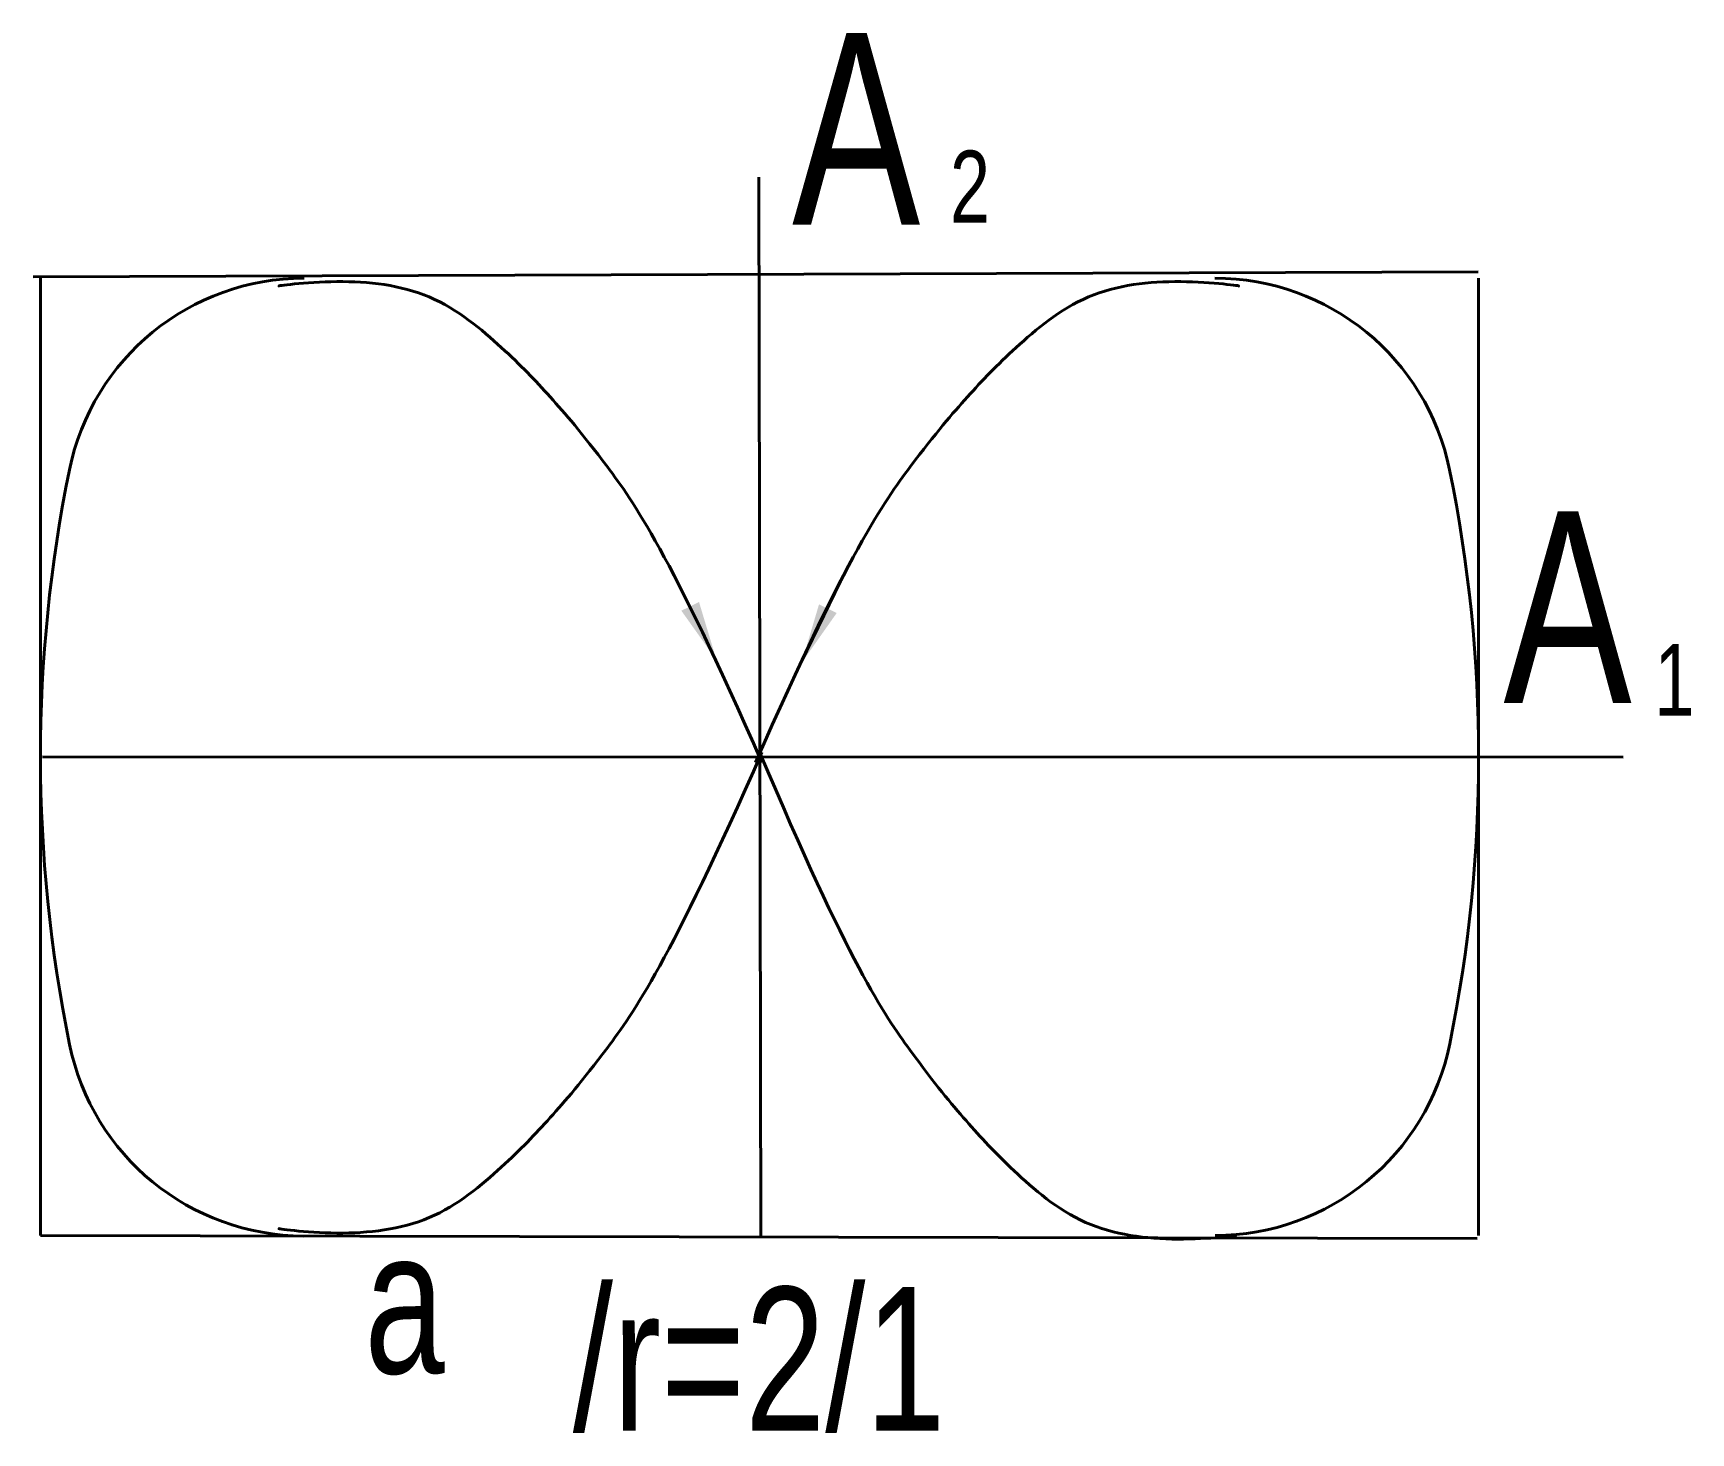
# Model space of a CAD drawing. Header units: millimetres. Extents: x -0.3 to 68.9, y -8.2 to 50.2.
import ezdxf

# ---------------------------------------------------------------- set-up
doc = ezdxf.new("R2010")
doc.units = ezdxf.units.MM
doc.layers.get('0').update_dxf_attribs({"linetype": 'CONTINUOUS', "lineweight": 0})
doc.styles.get("Standard").update_dxf_attribs({"font": 'txt', "width": 0.75})
doc.dimstyles.get("Standard").update_dxf_attribs({"dimtxt": 2.5, "dimasz": 2.5, "dimexe": 1.25, "dimexo": 0.625, "dimtad": 1, "dimtxsty": 'Standard', "dimcen": 2.5, "dimadec": 0, "dimazin": 0, "dimtfac": 1, "dimtmove": 0, "dimatfit": 3, "dimfxl": 1, "dimarcsym": 0})

msp = doc.modelspace()

# ---------------------------------------------------------------- linework, layer by layer
at = {"linetype": 'CONTINUOUS', "lineweight": 40}
for p, q in [((29.989, 44.197), (30.065, -0.023)), ((60.006, 40.243), (-0.307, 40.038)), ((0, 39.977), (0, 0)), ((60.031, 0), (60.031, 39.977)), ((0.082, 19.988), (66.06, 19.975)), ((0, 0), (59.965, -0.131))]:
    msp.add_line(p, q, dxfattribs=at)
for centre, radius, start, end in [((11.007, 29.977), 10, 90, 168.48758), ((49.021, 29.977), 10, 11.53995, 90), ((60.047, 19.988), 60.047, 168.48758, 191.54051), ((0, 19.968), 60.032, 348.50792, 11.53995), ((11.012, 9.976), 10, 191.54051, 269.87476), ((49.029, 10), 10, 270, 348.50792)]:
    msp.add_arc(centre, radius, start, end, dxfattribs=at)
for points in [[(9.968, 39.648), (9.772, 39.645), (12.336, 39.996), (16.393, 39.544), (19.445, 36.966), (21.242, 35.091), (23.242, 32.761), (26.252, 28.544), (30.115, 19.752)], [(49.997, 39.648), (50.194, 39.645), (47.63, 39.996), (43.572, 39.544), (40.52, 36.966), (38.723, 35.091), (36.723, 32.761), (33.713, 28.544), (29.85, 19.752)], [(9.968, 0.288), (9.772, 0.291), (12.336, -0.06), (16.393, 0.392), (19.445, 2.97), (21.242, 4.845), (23.242, 7.175), (26.252, 11.392), (30.115, 20.184)], [(49.873, 0), (50.07, 0), (47.5, -0.315), (43.45, 0.197), (40.436, 2.818), (38.666, 4.719), (36.7, 7.078), (33.751, 11.338), (30.015, 20.185)]]:
    msp.add_open_spline(points, degree=3, dxfattribs=at)

# ---------------------------------------------------------------- texts
at = {"linetype": 'CONTINUOUS', "lineweight": 40, "width": 100, "attachment_point": 5}
for s, insert, char_height in [('A', (34.048, 46.208), 8), ('2', (38.8, 43.8), 3), ('A', (63.744, 26.24), 8), ('1', (68.2, 23.2), 3), ('a', (15.2, -2.8), 6), ('/r=2/1', (30, -5.2), 6)]:
    msp.add_mtext(s, dxfattribs=dict(at, insert=insert, char_height=char_height))

# ---------------------------------------------------------------- leaders
at = {"linetype": 'CONTINUOUS', "lineweight": 40}
for points in [[(31.776, 23.924), (33.89, 28.286)], [(28.219, 24.025), (26.609, 27.313)]]:
    msp.add_leader(points, dimstyle='Standard', dxfattribs=at)

doc.saveas('drawing.dxf')
